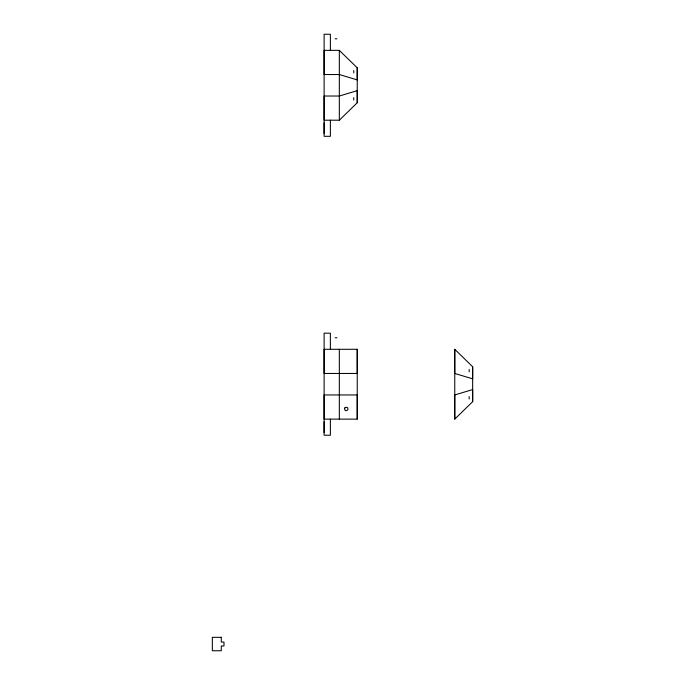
<?xml version="1.0" encoding="UTF-8"?>
<svg xmlns="http://www.w3.org/2000/svg" width="685" height="685" viewBox="0 0 685 685"><rect width="100%" height="100%" fill="white"/><g stroke="black" fill="none" stroke-linecap="round" stroke-linejoin="round"><path stroke-width="1.03" d="M324.116 432.552L324.116 421.806M324.116 133.626L324.116 122.88M339.332 419.126L339.332 349.29M339.332 120.2L357.236 102.741L357.236 90.651L339.332 96.028L324.116 96.028L324.116 120.2L339.332 120.2L339.332 96.028L339.332 50.365L324.116 50.365L324.116 74.537L339.332 74.537L357.236 79.914L357.236 67.824L339.332 50.365M357.236 419.126L357.236 394.954L324.116 394.954L324.116 419.126L357.236 419.126L357.236 349.29L324.116 349.29L324.116 373.462L357.236 373.462L357.236 349.29M454.754 419.126L454.754 394.954L472.659 389.577L472.659 401.667L454.754 419.126L454.754 349.29L472.659 366.749L472.659 401.667M454.754 349.29L454.754 373.462L472.659 378.839L472.659 366.749M335.145 38.805L336.934 38.805M335.145 337.731L336.934 337.731M469.174 369.463L469.174 371.835M469.174 396.581L469.174 398.953M357.236 67.824L357.236 102.741M353.751 70.538L353.751 72.91M353.751 97.655L353.751 100.027M330.375 50.365L330.375 34.25L324.116 34.25L324.116 136.315L330.375 136.315L330.375 120.2M330.375 349.29L330.375 333.175L324.116 333.175L324.116 435.24L330.375 435.24L330.375 419.126M344.743 408.054L344.743 409.853L345.403 410.503L346.293 410.743L347.843 409.853L347.843 408.054L347.192 407.404L345.403 407.404L344.743 408.054M221.289 637.324L212.341 637.324L212.341 650.75L221.289 650.75L221.289 646.006L223.978 646.006L223.978 642.068L221.289 642.068L221.289 637.324"/></g></svg>
